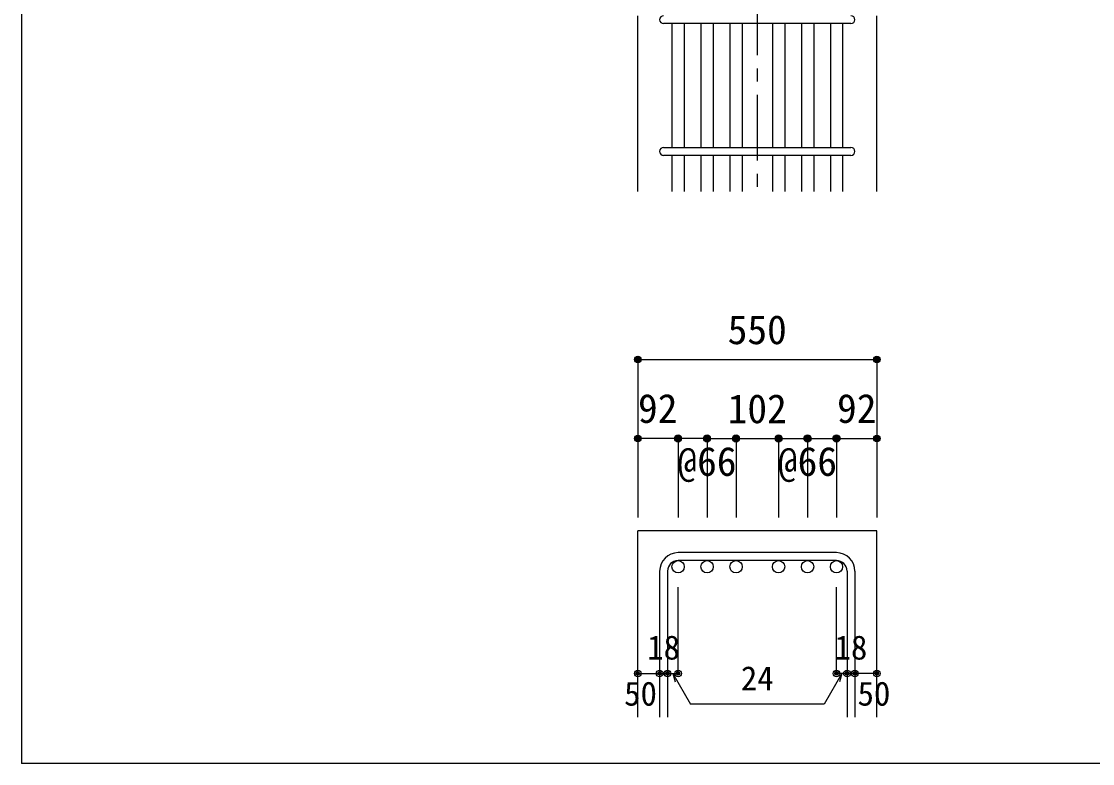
# Model space of a CAD drawing. Units: millimetres at full size, sheet at 1:30; some dimension numbers follow another scale. Extents: x -5973 to 5954, y -4195 to 4201.
# Drawn here: x -5973 to -3532, y -4195 to -2505 of the extents above; entities that cross this region are included whole.
import ezdxf
from ezdxf.enums import TextEntityAlignment as Align

# ---------------------------------------------------------------- set-up
doc = ezdxf.new("R2010")
doc.units = ezdxf.units.MM
doc.header["$LTSCALE"] = 30
doc.header["$PDMODE"] = 32
doc.header["$PDSIZE"] = 15
doc.linetypes.add('CHAIN1', pattern=[8, 5, -1, 1, -1])
for name, color, linetype in [('0-1_躯体線', 2, 'Continuous'), ('0-5_基礎梁筋', 7, 'Continuous'), ('0-6_スタラップ筋', 7, 'Continuous'), ('0-D_寸法', 4, 'Continuous'), ('F-0_枠', 6, 'Continuous')]:
    doc.layers.add(name, color=color, linetype=linetype)
doc.styles.add('ＭＳ ゴシック', font='')
doc.styles.get('ＭＳ ゴシック').set_extended_font_data('MS Gothic')

msp = doc.modelspace()

# ---------------------------------------------------------------- linework, layer by layer
at = {"layer": '0-1_躯体線'}
for p, q in [((-4568.3, -2892.16), (-4568.3, -2492.16)), ((-4568.3, -2892.16), (-4568.3, -2492.16)), ((-4023.3, -2892.16), (-4023.3, -2492.16)), ((-4568.3, -4089.89), (-4568.3, -3664.89)), ((-4023.3, -3664.89), (-4568.3, -3664.89)), ((-4023.3, -4089.89), (-4023.3, -3664.89))]:
    msp.add_line(p, q, dxfattribs=at)
at = {"layer": '0-5_基礎梁筋'}
for p, q in [((-4490.3, -2510.16), (-4490.3, -2792.16)), ((-4462.3, -2510.16), (-4462.3, -2792.16)), ((-4424.3, -2510.16), (-4424.3, -2792.16)), ((-4396.3, -2510.16), (-4396.3, -2792.16)), ((-4358.3, -2510.16), (-4358.3, -2792.16)), ((-4330.3, -2510.16), (-4330.3, -2792.16)), ((-4261.3, -2510.16), (-4261.3, -2792.16)), ((-4233.3, -2510.16), (-4233.3, -2792.16)), ((-4195.3, -2510.16), (-4195.3, -2792.16)), ((-4167.3, -2510.16), (-4167.3, -2792.16)), ((-4129.3, -2510.16), (-4129.3, -2792.16)), ((-4101.3, -2510.16), (-4101.3, -2792.16)), ((-4490.3, -2810.16), (-4490.3, -2892.16)), ((-4462.3, -2810.16), (-4462.3, -2892.16)), ((-4424.3, -2810.16), (-4424.3, -2892.16)), ((-4396.3, -2810.16), (-4396.3, -2892.16)), ((-4358.3, -2810.16), (-4358.3, -2892.16)), ((-4330.3, -2810.16), (-4330.3, -2892.16)), ((-4261.3, -2810.16), (-4261.3, -2892.16)), ((-4233.3, -2810.16), (-4233.3, -2892.16)), ((-4195.3, -2810.16), (-4195.3, -2892.16)), ((-4167.3, -2810.16), (-4167.3, -2892.16)), ((-4129.3, -2810.16), (-4129.3, -2892.16)), ((-4101.3, -2810.16), (-4101.3, -2892.16))]:
    msp.add_line(p, q, dxfattribs=at)
at = {"layer": '0-5_基礎梁筋', "color": 3}
for centre in [(-4476.3, -3746.89), (-4410.3, -3746.89), (-4344.3, -3746.89), (-4247.3, -3746.89), (-4181.3, -3746.89), (-4115.3, -3746.89)]:
    msp.add_circle(centre, 14, dxfattribs=at)
at = {"layer": '0-6_スタラップ筋'}
for p, q in [((-4082.3, -2510.16), (-4509.3, -2510.16)), ((-4509.3, -2792.16), (-4082.3, -2792.16)), ((-4082.3, -2810.16), (-4509.3, -2810.16)), ((-4115.3, -3714.89), (-4476.3, -3714.89)), ((-4115.3, -3732.89), (-4476.3, -3732.89)), ((-4518.3, -3756.89), (-4518.3, -4089.89)), ((-4500.3, -3756.89), (-4500.3, -4089.89)), ((-4091.3, -3756.89), (-4091.3, -4089.89)), ((-4073.3, -3756.89), (-4073.3, -4089.89))]:
    msp.add_line(p, q, dxfattribs=at)
for centre, radius, start, end in [((-4509.3, -2501.16), 9, 90, 270), ((-4082.3, -2501.16), 9, 270, 90), ((-4509.3, -2801.16), 9, 90, 270), ((-4082.3, -2801.16), 9, 270, 90), ((-4476.3, -3756.89), 42, 90, 180), ((-4476.3, -3756.89), 24, 90, 180), ((-4115.3, -3756.89), 42, 0, 90), ((-4115.3, -3756.89), 24, 0, 90)]:
    msp.add_arc(centre, radius, start, end, dxfattribs=at)
at = {"layer": '0-D_寸法', "linetype": 'CHAIN1'}
msp.add_line((-4295.8, -992.16), (-4295.8, -2892.16), dxfattribs=at)
at = {"layer": '0-D_寸法'}
for p, q in [((-4568.3, -3274.89), (-4568.3, -3454.89)), ((-4568.3, -3274.89), (-4023.3, -3274.89)), ((-4023.3, -3274.89), (-4023.3, -3454.89)), ((-4568.3, -3454.89), (-4568.3, -3634.89)), ((-4410.3, -3454.89), (-4568.3, -3454.89)), ((-4476.3, -3454.89), (-4476.3, -3634.89)), ((-4410.3, -3454.89), (-4344.3, -3454.89)), ((-4410.3, -3454.89), (-4410.3, -3634.89)), ((-4344.3, -3454.89), (-4344.3, -3634.89)), ((-4344.3, -3454.89), (-4247.3, -3454.89)), ((-4247.3, -3454.89), (-4247.3, -3634.89)), ((-4247.3, -3454.89), (-4247.3, -3634.89)), ((-4247.3, -3454.89), (-4115.3, -3454.89)), ((-4181.3, -3454.89), (-4181.3, -3634.89)), ((-4181.3, -3454.89), (-4181.3, -3634.89)), ((-4115.3, -3454.89), (-4115.3, -3634.89)), ((-4109.3, -3454.89), (-4023.3, -3454.89)), ((-4023.3, -3454.89), (-4023.3, -3634.89)), ((-4476.3, -3989.89), (-4476.3, -3793.81)), ((-4115.3, -3989.89), (-4115.3, -3793.81)), ((-4568.3, -3989.89), (-4518.3, -3989.89)), ((-4518.3, -3989.89), (-4500.3, -3989.89)), ((-4500.3, -3989.89), (-4476.3, -3989.89)), ((-4488.3, -3989.89), (-4447.85, -4059.96)), ((-4488.3, -3989.89), (-4483.12, -4009.21)), ((-4103.3, -3989.89), (-4143.75, -4059.96)), ((-4091.3, -3989.89), (-4115.3, -3989.89)), ((-4103.3, -3989.89), (-4108.48, -4009.21)), ((-4073.3, -3989.89), (-4091.3, -3989.89)), ((-4023.3, -3989.89), (-4073.3, -3989.89)), ((-4143.75, -4059.96), (-4447.85, -4059.96))]:
    msp.add_line(p, q, dxfattribs=at)
for centre, radius in [((-4568.3, -3274.89), 7.2), ((-4568.3, -3274.89), 6.4), ((-4568.3, -3274.89), 5.6), ((-4568.3, -3274.89), 4.8), ((-4568.3, -3274.89), 4), ((-4023.3, -3274.89), 7.2), ((-4023.3, -3274.89), 6.4), ((-4023.3, -3274.89), 5.6), ((-4023.3, -3274.89), 4.8), ((-4023.3, -3274.89), 4), ((-4568.3, -3274.89), 3.2), ((-4568.3, -3274.89), 2.4), ((-4568.3, -3274.89), 1.6), ((-4568.3, -3274.89), 0.8), ((-4023.3, -3274.89), 3.2), ((-4023.3, -3274.89), 2.4), ((-4023.3, -3274.89), 1.6), ((-4023.3, -3274.89), 0.8), ((-4568.3, -3454.89), 7.2), ((-4568.3, -3454.89), 6.4), ((-4568.3, -3454.89), 5.6), ((-4568.3, -3454.89), 4.8), ((-4568.3, -3454.89), 4), ((-4568.3, -3454.89), 3.2), ((-4568.3, -3454.89), 2.4), ((-4568.3, -3454.89), 1.6), ((-4568.3, -3454.89), 0.8), ((-4476.3, -3454.89), 8), ((-4476.3, -3454.89), 7.2), ((-4476.3, -3454.89), 6.4), ((-4476.3, -3454.89), 5.6), ((-4476.3, -3454.89), 4.8), ((-4476.3, -3454.89), 4), ((-4476.3, -3454.89), 3.2), ((-4476.3, -3454.89), 2.4), ((-4476.3, -3454.89), 1.6), ((-4476.3, -3454.89), 0.8), ((-4410.3, -3454.89), 8), ((-4410.3, -3454.89), 7.2), ((-4410.3, -3454.89), 6.4), ((-4410.3, -3454.89), 5.6), ((-4410.3, -3454.89), 4.8), ((-4410.3, -3454.89), 4), ((-4410.3, -3454.89), 3.2), ((-4410.3, -3454.89), 2.4), ((-4410.3, -3454.89), 1.6), ((-4410.3, -3454.89), 0.8), ((-4344.3, -3454.89), 8), ((-4344.3, -3454.89), 7.2), ((-4344.3, -3454.89), 6.4), ((-4344.3, -3454.89), 5.6), ((-4344.3, -3454.89), 4.8), ((-4344.3, -3454.89), 4), ((-4344.3, -3454.89), 3.2), ((-4344.3, -3454.89), 2.4), ((-4344.3, -3454.89), 1.6), ((-4344.3, -3454.89), 0.8), ((-4247.3, -3454.89), 8), ((-4247.3, -3454.89), 7.2), ((-4247.3, -3454.89), 6.4), ((-4247.3, -3454.89), 5.6), ((-4247.3, -3454.89), 4.8), ((-4247.3, -3454.89), 4), ((-4247.3, -3454.89), 3.2), ((-4247.3, -3454.89), 2.4), ((-4247.3, -3454.89), 1.6), ((-4247.3, -3454.89), 0.8), ((-4181.3, -3454.89), 8), ((-4181.3, -3454.89), 7.2), ((-4181.3, -3454.89), 6.4), ((-4181.3, -3454.89), 5.6), ((-4181.3, -3454.89), 4.8), ((-4181.3, -3454.89), 4), ((-4181.3, -3454.89), 3.2), ((-4181.3, -3454.89), 2.4), ((-4181.3, -3454.89), 1.6), ((-4181.3, -3454.89), 0.8), ((-4115.3, -3454.89), 8), ((-4115.3, -3454.89), 7.2), ((-4115.3, -3454.89), 6.4), ((-4115.3, -3454.89), 5.6), ((-4115.3, -3454.89), 4.8), ((-4115.3, -3454.89), 4), ((-4115.3, -3454.89), 3.2), ((-4115.3, -3454.89), 2.4), ((-4115.3, -3454.89), 1.6), ((-4115.3, -3454.89), 0.8), ((-4023.3, -3454.89), 7.2), ((-4023.3, -3454.89), 6.4), ((-4023.3, -3454.89), 5.6), ((-4023.3, -3454.89), 4.8), ((-4023.3, -3454.89), 4), ((-4023.3, -3454.89), 3.2), ((-4023.3, -3454.89), 2.4), ((-4023.3, -3454.89), 1.6), ((-4023.3, -3454.89), 0.8), ((-4568.3, -3989.89), 4), ((-4568.3, -3989.89), 3.6), ((-4568.3, -3989.89), 3.2), ((-4568.3, -3989.89), 2.8), ((-4568.3, -3989.89), 2.4), ((-4568.3, -3989.89), 2), ((-4568.3, -3989.89), 1.6), ((-4568.3, -3989.89), 1.2), ((-4568.3, -3989.89), 0.8), ((-4568.3, -3989.89), 0.4), ((-4518.3, -3989.89), 4), ((-4518.3, -3989.89), 3.6), ((-4518.3, -3989.89), 3.2), ((-4518.3, -3989.89), 2.8), ((-4518.3, -3989.89), 2.4), ((-4518.3, -3989.89), 2), ((-4518.3, -3989.89), 1.6), ((-4518.3, -3989.89), 1.2), ((-4518.3, -3989.89), 0.8), ((-4518.3, -3989.89), 0.4), ((-4500.3, -3989.89), 4), ((-4500.3, -3989.89), 3.6), ((-4500.3, -3989.89), 3.2), ((-4500.3, -3989.89), 2.8), ((-4500.3, -3989.89), 2.4), ((-4500.3, -3989.89), 2), ((-4500.3, -3989.89), 1.6), ((-4500.3, -3989.89), 1.2), ((-4500.3, -3989.89), 0.8), ((-4500.3, -3989.89), 0.4), ((-4476.3, -3989.89), 4), ((-4476.3, -3989.89), 3.6), ((-4476.3, -3989.89), 3.2), ((-4476.3, -3989.89), 2.8), ((-4476.3, -3989.89), 2.4), ((-4476.3, -3989.89), 2), ((-4476.3, -3989.89), 1.6), ((-4476.3, -3989.89), 1.2), ((-4476.3, -3989.89), 0.8), ((-4476.3, -3989.89), 0.4), ((-4115.3, -3989.89), 4), ((-4115.3, -3989.89), 3.6), ((-4115.3, -3989.89), 3.2), ((-4115.3, -3989.89), 2.8), ((-4115.3, -3989.89), 2.4), ((-4115.3, -3989.89), 2), ((-4115.3, -3989.89), 1.6), ((-4115.3, -3989.89), 1.2), ((-4115.3, -3989.89), 0.8), ((-4115.3, -3989.89), 0.4), ((-4091.3, -3989.89), 4), ((-4091.3, -3989.89), 3.6), ((-4091.3, -3989.89), 3.2), ((-4091.3, -3989.89), 2.8), ((-4091.3, -3989.89), 2.4), ((-4091.3, -3989.89), 2), ((-4091.3, -3989.89), 1.6), ((-4091.3, -3989.89), 1.2), ((-4091.3, -3989.89), 0.8), ((-4091.3, -3989.89), 0.4), ((-4073.3, -3989.89), 4), ((-4073.3, -3989.89), 3.6), ((-4073.3, -3989.89), 3.2), ((-4073.3, -3989.89), 2.8), ((-4073.3, -3989.89), 2.4), ((-4073.3, -3989.89), 2), ((-4073.3, -3989.89), 1.6), ((-4073.3, -3989.89), 1.2), ((-4073.3, -3989.89), 0.8), ((-4073.3, -3989.89), 0.4), ((-4023.3, -3989.89), 4), ((-4023.3, -3989.89), 3.6), ((-4023.3, -3989.89), 3.2), ((-4023.3, -3989.89), 2.8), ((-4023.3, -3989.89), 2.4), ((-4023.3, -3989.89), 2), ((-4023.3, -3989.89), 1.6), ((-4023.3, -3989.89), 1.2), ((-4023.3, -3989.89), 0.8), ((-4023.3, -3989.89), 0.4)]:
    msp.add_circle(centre, radius, dxfattribs=at)
at = {"layer": '0-D_寸法', "color": 7}
for p in [(-4568.3, -3274.89), (-4023.3, -3274.89), (-4568.3, -3454.89), (-4476.3, -3454.89), (-4476.3, -3454.89), (-4410.3, -3454.89), (-4410.3, -3454.89), (-4344.3, -3454.89), (-4344.3, -3454.89), (-4247.3, -3454.89), (-4247.3, -3454.89), (-4181.3, -3454.89), (-4181.3, -3454.89), (-4115.3, -3454.89), (-4115.3, -3454.89), (-4023.3, -3454.89), (-4568.3, -3989.89), (-4518.3, -3989.89), (-4500.3, -3989.89), (-4476.3, -3989.89), (-4476.3, -3989.89), (-4115.3, -3989.89), (-4115.3, -3989.89), (-4091.3, -3989.89), (-4073.3, -3989.89), (-4023.3, -3989.89)]:
    msp.add_point(p, dxfattribs=at)
at = {"layer": 'F-0_枠'}
for p in [(-5972.88, 4201.15), (5954.1, -4195.24)]:
    msp.add_line(p, (-5972.88, -4195.24), dxfattribs=at)

# ---------------------------------------------------------------- texts
at = {"layer": '0-D_寸法', "style": 'ＭＳ ゴシック'}
for s, height, p in [('550', 65.98, (-4363.3, -3259.89)), ('92', 65.98, (-4567.59, -3439.21)), ('102', 65.98, (-4363.3, -3439.89)), ('92', 65.98, (-4114.01, -3439.21)), ('@66', 65.98, (-4477.8, -3559.89)), ('@66', 65.98, (-4248.8, -3559.89)), ('18', 54.99, (-4546.8, -3974.89)), ('18', 54.99, (-4119.8, -3974.89)), ('24', 54.99, (-4333.3, -4044.96)), ('50', 54.99, (-4599.3, -4079.89)), ('50', 54.99, (-4067.3, -4079.89))]:
    msp.add_text(s, height=height, dxfattribs=at).set_placement(p, align=Align.BOTTOM_LEFT)

doc.saveas('drawing.dxf')
